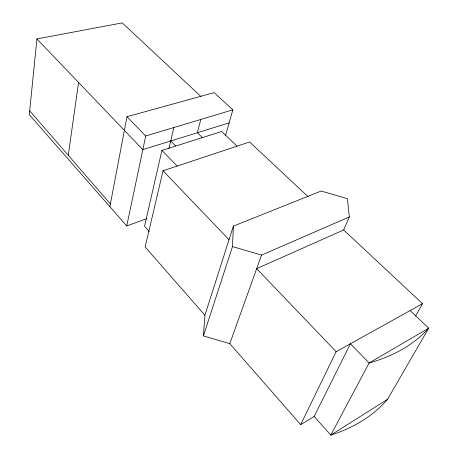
<?xml version="1.0" encoding="UTF-8"?>
<svg xmlns="http://www.w3.org/2000/svg" width="458" height="458" viewBox="0 0 458 458"><rect width="100%" height="100%" fill="white"/><g stroke="black" fill="none" stroke-linecap="round" stroke-linejoin="round"><path stroke-width="0.69" d="M314.177 416.465L330.79 435.1L369.137 362.976L350.399 343.758L314.177 416.465L300.677 424.618L229.79 343.655L203.426 335.903L232.481 246.587L233.374 226.12L321.155 191.026L347.404 198.675L349.317 216.926L343.649 230.002M203.426 335.903L204.903 315.236L233.374 226.12M200.85 96.403L122.257 22.9L36.909 38.936L29.306 114.689L126.74 225.966L147.075 218.518M68.265 155.314L78.553 82.463M109.874 206.701L126.969 116.721L214.144 92.613L232.859 109.823L225.628 135.179M126.74 225.966L145.713 135.992L126.969 116.721M237.078 146.154L221.678 131.52L161.92 150.39L144.551 226.218L149.188 231.422M308.223 196.808L249.604 141.991L163.042 170.771L145.157 246.999L204.903 315.236M168.922 148.598L173.874 127.536M200.804 119.446L197.381 132.711L202.407 137.606M229.79 343.655L261.552 255.095L349.317 216.926M300.677 424.618L336.138 351.681L422.516 303.688L343.666 229.956L256.692 268.651L336.138 351.681M415.561 316.192L422.516 303.688M387.565 399.302A175.872 126.505 20.5 0 1 330.79 435.1L387.565 399.302L428.694 328.18L410.145 310.558M229.137 122.853L142.833 149.646L36.909 38.936M145.713 135.992L232.859 109.823M232.481 246.587L261.552 255.095M170.708 140.995L175.712 146.033M161.92 150.39L177.194 166.065M163.042 170.771L229.023 239.734M29.696 110.796L110.401 203.942M428.694 328.18L369.137 362.976A190.459 124.244 19.6 0 0 428.694 328.18"/></g></svg>
